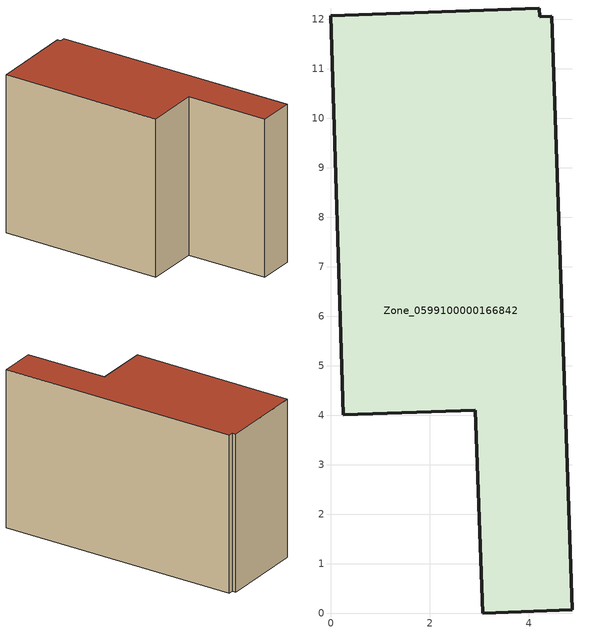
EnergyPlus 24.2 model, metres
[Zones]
Zone_0599100000166842
 floor ground (C_G): 4.46,12.06 4.87,0.07 3.07,0 2.92,4.1 0.25,4.01 0,12.07 4.21,12.22 4.22,12.04 z0
 wall outside (C_F): 4.21,12.22 0,12.07 0.25,4.01 2.92,4.1 3.07,0 4.87,0.07 4.46,12.06 4.22,12.04 4.21,12.22 z0:7.93
 roof outside (C_R): 4.46,12.06 4.22,12.04 4.21,12.22 0,12.07 0.25,4.01 2.92,4.1 3.07,0 4.87,0.07 z7.93
[BUILDING]
Pand.0599100000166842: North Axis=0; Terrain=City; Loads Convergence Tolerance Value=0.04; Temperature Convergence Tolerance Value=0.4; Solar Distribution=FullExterior; Maximum Number of Warmup Days=25; Minimum Number of Warmup Days=1
[Site:Location]
Rotterdam.The.Hague.AP_ZH_NLD Design_Conditions: Latitude=51.96; Longitude=4.45; Time Zone=1; Elevation=-4.5
[SITE:GROUNDTEMPERATURE:BUILDINGSURFACE]
18, 18, 18, 18, 18, 18, 18, 18, 18, 18, 18, 18
[MATERIAL] Thermal Absorptance=0.9; Solar Absorptance=0.7; Visible Absorptance=0.7
Name | Roughness | Thickness | Conductivity | Density | Specific Heat
G.TI.1946 | MediumSmooth | 0.15 | 1 | 540 | 1210
F.TI.1946 | Rough | 0.3 | 0.857143 | 1920 | 840
R.TI.1946 | MediumRough | 0.2 | 0.1 | 1500 | 1000
[CONSTRUCTION]
C_G: G.TI.1946
C_F: F.TI.1946
C_R: R.TI.1946
[ZONE]
Zone_0599100000166842: Type=1; Multiplier=1; Ceiling Height=Autocalculate; Volume=Autocalculate; Floor Area=autocalculate; Part of Total Floor Area=Yes
[ZONEINFILTRATION:DESIGNFLOWRATE]
Infil_Zone_0599100000166842: Zone or ZoneList or Space or SpaceList=Zone_0599100000166842; Schedule=AlwaysOn; Design Flow Rate Calculation Method=Flow/Area; Flow Rate per Floor Area=0.003; Constant Term Coefficient=1; Temperature Term Coefficient=0; Velocity Term Coefficient=0; Velocity Squared Term Coefficient=0
[HVACTEMPLATE:ZONE:IDEALLOADSAIRSYSTEM]
Zone_0599100000166842: Maximum Heating Supply Air Temperature=50; Minimum Cooling Supply Air Temperature=13; Maximum Heating Supply Air Humidity Ratio=0.0156; Minimum Cooling Supply Air Humidity Ratio=0.0077; Heating Limit=NoLimit; Cooling Limit=NoLimit; Dehumidification Control Type=ConstantSensibleHeatRatio; Cooling Sensible Heat Ratio=0.7; Dehumidification Setpoint=60; Humidification Control Type=None; Humidification Setpoint=30; Outdoor Air Method=None; Outdoor Air Flow Rate per Person=0.00944; Outdoor Air Flow Rate per Zone Floor Area=0; Outdoor Air Flow Rate per Zone=0; Demand Controlled Ventilation Type=None; Outdoor Air Economizer Type=NoEconomizer; Heat Recovery Type=None; Sensible Heat Recovery Effectiveness=0.7; Latent Heat Recovery Effectiveness=0.65
[ZONECONTROL:THERMOSTAT]
ThermostatControl_Zone_0599100000166842: Zone or ZoneList=Zone_0599100000166842; Control Type Schedule=DualSetpointControlType; Control 1=Thermostat_Zone_0599100000166842; Temperature Difference Between Cutout And Setpoint=0
[THERMOSTATSETPOINT:DUALSETPOINT]
Thermostat_Zone_0599100000166842: Heating Setpoint Temperature Schedule=HeatingSetpoint_Zone_0599100000166842; Cooling Setpoint Temperature Schedule=CoolingSetpoint_Zone_0599100000166842
[SCHEDULE:COMPACT]
HeatingSetpoint_Zone_0599100000166842: Through: 12/31, For: AllDays, Until: 24:00, 21
CoolingSetpoint_Zone_0599100000166842: Through: 12/31, For: AllDays, Until: 24:00, 24
DualSetpointControlType: Through: 12/31, For: AllDays, Until: 24:00, 4
AlwaysOn: Through: 12/31, For: AllDays, Until: 24:00, 1
